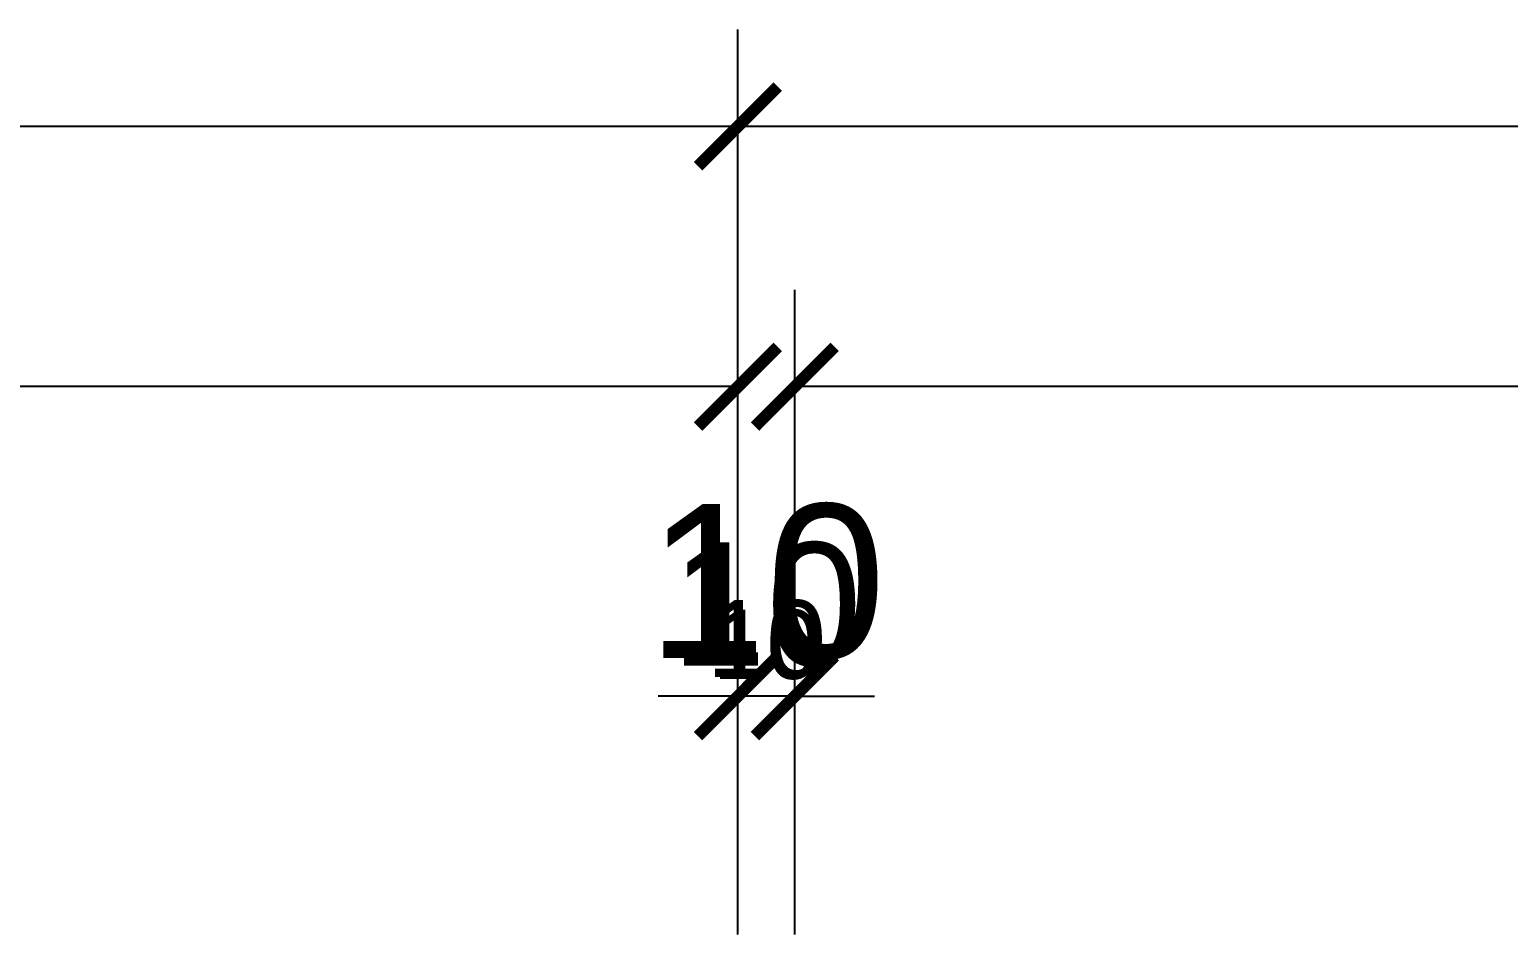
# Model space of a CAD drawing. Header units: millimetres. Extents: x -26398 to 135532, y -376633 to 43268.
# Drawn here: x 17555.2 to 17814.9, y -357679.4 to -357519 of the extents above; entities that cross this region are included whole.
import ezdxf

# ---------------------------------------------------------------- set-up
doc = ezdxf.new("R2010")
doc.units = ezdxf.units.MM
for name, color, linetype in [('DIM', 7, 'Continuous'), ('DIM @ 10', 7, 'Continuous'), ('DIM @ 4.5', 7, 'Continuous'), ('DIM @ 5', 7, 'Continuous'), ('DIM @ 8', 7, 'Continuous')]:
    doc.layers.add(name, color=color, linetype=linetype)
doc.styles.get("Standard").update_dxf_attribs({"font": 'arial.ttf'})
doc.dimstyles.new('SCALE dimmatbang', dxfattribs={"dimscale": 70, "dimtxt": 2.7, "dimasz": 1.4, "dimexe": 1.7, "dimexo": 0.7, "dimtad": 1, "dimtoh": 1, "dimdec": 1, "dimtxsty": 'Standard', "dimblk": 'ARCHTICK', "dimcen": 2.5, "dimclrd": 1, "dimclre": 256, "dimadec": 0, "dimazin": 0, "dimtfac": 1, "dimtdec": 1, "dimtmove": 0, "dimatfit": 3, "dimfxl": 1, "dimarcsym": 0})

# ---------------------------------------------------------------- blocks, each defined once
blk = doc.blocks.new('_ArchTick')
at = {"color": 0, "linetype": 'ByBlock', "const_width": 0.15}
blk.add_lwpolyline([(-0.5, -0.5), (0.5, 0.5)], dxfattribs=at)
blk = doc.blocks.new('*D8524')
at = {"layer": 'DEFPOINTS', "color": 0, "transparency": 16777216}
for p in [(17689.6, -357581.69), (17689.6, -357681), (18064.6, -357681)]:
    blk.add_point(p, dxfattribs=at)
at = {"layer": 'DIM', "lineweight": -2, "transparency": 16777216}
for p, q in [((17689.6, -357677.85), (17689.6, -357574.04)), ((18064.6, -357677.85), (18064.6, -357574.04))]:
    blk.add_line(p, q, dxfattribs=at)
at = {"layer": 'DIM', "color": 1, "lineweight": -2, "transparency": 16777216}
blk.add_line((18064.6, -357581.69), (17689.6, -357581.69), dxfattribs=at)
at = {"layer": 'DIM', "color": 1, "lineweight": -2, "transparency": 16777216, "xscale": 6.3, "yscale": 6.3, "zscale": 6.3, "rotation": 180}
blk.add_blockref('_ArchTick', (17689.6, -357581.69), dxfattribs=at)
at = {"layer": 'DIM', "color": 1, "lineweight": -2, "transparency": 16777216, "xscale": 6.3, "yscale": 6.3, "zscale": 6.3}
blk.add_blockref('_ArchTick', (18064.6, -357581.69), dxfattribs=at)
at = {"layer": 'DIM', "color": 0, "transparency": 16777216, "insert": (17877.1, -357572.67), "char_height": 12.15, "attachment_point": 5}
blk.add_mtext('375', dxfattribs=at)
blk = doc.blocks.new('*D8525')
at = {"layer": 'DEFPOINTS', "color": 0, "transparency": 16777216}
for p in [(17689.6, -357581.69), (17689.6, -357681), (18064.6, -357681)]:
    blk.add_point(p, dxfattribs=at)
at = {"layer": 'DIM', "lineweight": -2, "transparency": 16777216}
for p, q in [((17689.6, -357674), (17689.6, -357564.69)), ((18064.6, -357674), (18064.6, -357564.69))]:
    blk.add_line(p, q, dxfattribs=at)
at = {"layer": 'DIM', "color": 1, "lineweight": -2, "transparency": 16777216}
blk.add_line((18064.6, -357581.69), (17689.6, -357581.69), dxfattribs=at)
at = {"layer": 'DIM', "color": 1, "lineweight": -2, "transparency": 16777216, "xscale": 14, "yscale": 14, "zscale": 14, "rotation": 180}
blk.add_blockref('_ArchTick', (17689.6, -357581.69), dxfattribs=at)
at = {"layer": 'DIM', "color": 1, "lineweight": -2, "transparency": 16777216, "xscale": 14, "yscale": 14, "zscale": 14}
blk.add_blockref('_ArchTick', (18064.6, -357581.69), dxfattribs=at)
at = {"layer": 'DIM', "color": 0, "transparency": 16777216, "insert": (17877.1, -357561.65), "char_height": 27, "attachment_point": 5}
blk.add_mtext('375', dxfattribs=at)
blk = doc.blocks.new('*D8526')
at = {"layer": 'DEFPOINTS', "color": 0, "transparency": 16777216}
for p in [(17689.6, -357581.69), (17689.6, -357681), (18064.6, -357681)]:
    blk.add_point(p, dxfattribs=at)
at = {"layer": 'DIM', "lineweight": -2, "transparency": 16777216}
for p, q in [((17689.6, -357675.4), (17689.6, -357568.09)), ((18064.6, -357675.4), (18064.6, -357568.09))]:
    blk.add_line(p, q, dxfattribs=at)
at = {"layer": 'DIM', "color": 1, "lineweight": -2, "transparency": 16777216}
blk.add_line((18064.6, -357581.69), (17689.6, -357581.69), dxfattribs=at)
at = {"layer": 'DIM', "color": 1, "lineweight": -2, "transparency": 16777216, "xscale": 11.2, "yscale": 11.2, "zscale": 11.2, "rotation": 180}
blk.add_blockref('_ArchTick', (17689.6, -357581.69), dxfattribs=at)
at = {"layer": 'DIM', "color": 1, "lineweight": -2, "transparency": 16777216, "xscale": 11.2, "yscale": 11.2, "zscale": 11.2}
blk.add_blockref('_ArchTick', (18064.6, -357581.69), dxfattribs=at)
at = {"layer": 'DIM', "color": 0, "transparency": 16777216, "insert": (17877.1, -357565.66), "char_height": 21.6, "attachment_point": 5}
blk.add_mtext('375', dxfattribs=at)
blk = doc.blocks.new('*D8527')
at = {"layer": 'DEFPOINTS', "color": 0, "transparency": 16777216}
for p in [(17689.6, -357581.69), (17689.6, -357681), (18064.6, -357681)]:
    blk.add_point(p, dxfattribs=at)
at = {"layer": 'DIM', "lineweight": -2, "transparency": 16777216}
for p, q in [((17689.6, -357677.5), (17689.6, -357573.19)), ((18064.6, -357677.5), (18064.6, -357573.19))]:
    blk.add_line(p, q, dxfattribs=at)
at = {"layer": 'DIM', "color": 1, "lineweight": -2, "transparency": 16777216}
blk.add_line((18064.6, -357581.69), (17689.6, -357581.69), dxfattribs=at)
at = {"layer": 'DIM', "color": 1, "lineweight": -2, "transparency": 16777216, "xscale": 7, "yscale": 7, "zscale": 7, "rotation": 180}
blk.add_blockref('_ArchTick', (17689.6, -357581.69), dxfattribs=at)
at = {"layer": 'DIM', "color": 1, "lineweight": -2, "transparency": 16777216, "xscale": 7, "yscale": 7, "zscale": 7}
blk.add_blockref('_ArchTick', (18064.6, -357581.69), dxfattribs=at)
at = {"layer": 'DIM', "color": 0, "transparency": 16777216, "insert": (17877.1, -357571.67), "char_height": 13.5, "attachment_point": 5}
blk.add_mtext('375', dxfattribs=at)
blk = doc.blocks.new('*D8528')
at = {"layer": 'DEFPOINTS', "color": 0, "transparency": 16777216}
for p in [(17679.6, -357636.03), (17679.6, -357681), (17689.6, -357681)]:
    blk.add_point(p, dxfattribs=at)
at = {"layer": 'DIM', "lineweight": -2, "transparency": 16777216}
for p, q in [((17679.6, -357677.85), (17679.6, -357628.38)), ((17689.6, -357677.85), (17689.6, -357628.38))]:
    blk.add_line(p, q, dxfattribs=at)
at = {"layer": 'DIM', "color": 1, "lineweight": -2, "transparency": 16777216}
blk.add_line((17689.6, -357636.03), (17679.6, -357636.03), dxfattribs=at)
at = {"layer": 'DIM', "color": 1, "lineweight": -2, "transparency": 16777216, "xscale": 6.3, "yscale": 6.3, "zscale": 6.3, "rotation": 180}
blk.add_blockref('_ArchTick', (17679.6, -357636.03), dxfattribs=at)
at = {"layer": 'DIM', "color": 1, "lineweight": -2, "transparency": 16777216, "xscale": 6.3, "yscale": 6.3, "zscale": 6.3}
blk.add_blockref('_ArchTick', (17689.6, -357636.03), dxfattribs=at)
at = {"layer": 'DIM', "color": 0, "transparency": 16777216, "insert": (17684.6, -357627.01), "char_height": 12.15, "attachment_point": 5}
blk.add_mtext('10', dxfattribs=at)
blk = doc.blocks.new('*D8529')
at = {"layer": 'DEFPOINTS', "color": 0, "transparency": 16777216}
for p in [(17679.6, -357636.03), (17679.6, -357681), (17689.6, -357681)]:
    blk.add_point(p, dxfattribs=at)
at = {"layer": 'DIM', "lineweight": -2, "transparency": 16777216}
for p, q in [((17679.6, -357674), (17679.6, -357619.03)), ((17689.6, -357674), (17689.6, -357619.03))]:
    blk.add_line(p, q, dxfattribs=at)
at = {"layer": 'DIM', "color": 1, "lineweight": -2, "transparency": 16777216}
for p, q in [((17679.6, -357636.03), (17665.6, -357636.03)), ((17689.6, -357636.03), (17679.6, -357636.03)), ((17689.6, -357636.03), (17703.6, -357636.03))]:
    blk.add_line(p, q, dxfattribs=at)
at = {"layer": 'DIM', "color": 1, "lineweight": -2, "transparency": 16777216, "xscale": 14, "yscale": 14, "zscale": 14}
blk.add_blockref('_ArchTick', (17679.6, -357636.03), dxfattribs=at)
at = {"layer": 'DIM', "color": 1, "lineweight": -2, "transparency": 16777216, "xscale": 14, "yscale": 14, "zscale": 14, "rotation": 180}
blk.add_blockref('_ArchTick', (17689.6, -357636.03), dxfattribs=at)
at = {"layer": 'DIM', "color": 0, "transparency": 16777216, "insert": (17684.6, -357615.99), "char_height": 27, "attachment_point": 5}
blk.add_mtext('10', dxfattribs=at)
blk = doc.blocks.new('*D8530')
at = {"layer": 'DEFPOINTS', "color": 0, "transparency": 16777216}
for p in [(17679.6, -357636.03), (17679.6, -357681), (17689.6, -357681)]:
    blk.add_point(p, dxfattribs=at)
at = {"layer": 'DIM', "lineweight": -2, "transparency": 16777216}
for p, q in [((17679.6, -357675.4), (17679.6, -357622.43)), ((17689.6, -357675.4), (17689.6, -357622.43))]:
    blk.add_line(p, q, dxfattribs=at)
at = {"layer": 'DIM', "color": 1, "lineweight": -2, "transparency": 16777216}
blk.add_line((17689.6, -357636.03), (17679.6, -357636.03), dxfattribs=at)
at = {"layer": 'DIM', "color": 1, "lineweight": -2, "transparency": 16777216, "xscale": 11.2, "yscale": 11.2, "zscale": 11.2, "rotation": 180}
blk.add_blockref('_ArchTick', (17679.6, -357636.03), dxfattribs=at)
at = {"layer": 'DIM', "color": 1, "lineweight": -2, "transparency": 16777216, "xscale": 11.2, "yscale": 11.2, "zscale": 11.2}
blk.add_blockref('_ArchTick', (17689.6, -357636.03), dxfattribs=at)
at = {"layer": 'DIM', "color": 0, "transparency": 16777216, "insert": (17684.6, -357620), "char_height": 21.6, "attachment_point": 5}
blk.add_mtext('10', dxfattribs=at)
blk = doc.blocks.new('*D8531')
at = {"layer": 'DEFPOINTS', "color": 0, "transparency": 16777216}
for p in [(17679.6, -357636.03), (17679.6, -357681), (17689.6, -357681)]:
    blk.add_point(p, dxfattribs=at)
at = {"layer": 'DIM', "lineweight": -2, "transparency": 16777216}
for p, q in [((17679.6, -357677.5), (17679.6, -357627.53)), ((17689.6, -357677.5), (17689.6, -357627.53))]:
    blk.add_line(p, q, dxfattribs=at)
at = {"layer": 'DIM', "color": 1, "lineweight": -2, "transparency": 16777216}
blk.add_line((17689.6, -357636.03), (17679.6, -357636.03), dxfattribs=at)
at = {"layer": 'DIM', "color": 1, "lineweight": -2, "transparency": 16777216, "xscale": 7, "yscale": 7, "zscale": 7, "rotation": 180}
blk.add_blockref('_ArchTick', (17679.6, -357636.03), dxfattribs=at)
at = {"layer": 'DIM', "color": 1, "lineweight": -2, "transparency": 16777216, "xscale": 7, "yscale": 7, "zscale": 7}
blk.add_blockref('_ArchTick', (17689.6, -357636.03), dxfattribs=at)
at = {"layer": 'DIM', "color": 0, "transparency": 16777216, "insert": (17684.6, -357626.01), "char_height": 13.5, "attachment_point": 5}
blk.add_mtext('10', dxfattribs=at)
blk = doc.blocks.new('*D8532')
at = {"layer": 'DEFPOINTS', "color": 0, "transparency": 16777216}
for p in [(16679.6, -357581.69), (16679.6, -357681), (17679.6, -357681)]:
    blk.add_point(p, dxfattribs=at)
at = {"layer": 'DIM', "lineweight": -2, "transparency": 16777216}
for p, q in [((16679.6, -357677.85), (16679.6, -357574.04)), ((17679.6, -357677.85), (17679.6, -357574.04))]:
    blk.add_line(p, q, dxfattribs=at)
at = {"layer": 'DIM', "color": 1, "lineweight": -2, "transparency": 16777216}
blk.add_line((17679.6, -357581.69), (16679.6, -357581.69), dxfattribs=at)
at = {"layer": 'DIM', "color": 1, "lineweight": -2, "transparency": 16777216, "xscale": 6.3, "yscale": 6.3, "zscale": 6.3, "rotation": 180}
blk.add_blockref('_ArchTick', (16679.6, -357581.69), dxfattribs=at)
at = {"layer": 'DIM', "color": 1, "lineweight": -2, "transparency": 16777216, "xscale": 6.3, "yscale": 6.3, "zscale": 6.3}
blk.add_blockref('_ArchTick', (17679.6, -357581.69), dxfattribs=at)
at = {"layer": 'DIM', "color": 0, "transparency": 16777216, "insert": (17179.6, -357572.68), "char_height": 12.15, "attachment_point": 5}
blk.add_mtext('1000', dxfattribs=at)
blk = doc.blocks.new('*D8533')
at = {"layer": 'DEFPOINTS', "color": 0, "transparency": 16777216}
for p in [(16679.6, -357581.69), (16679.6, -357681), (17679.6, -357681)]:
    blk.add_point(p, dxfattribs=at)
at = {"layer": 'DIM', "lineweight": -2, "transparency": 16777216}
for p, q in [((16679.6, -357674), (16679.6, -357564.69)), ((17679.6, -357674), (17679.6, -357564.69))]:
    blk.add_line(p, q, dxfattribs=at)
at = {"layer": 'DIM', "color": 1, "lineweight": -2, "transparency": 16777216}
blk.add_line((17679.6, -357581.69), (16679.6, -357581.69), dxfattribs=at)
at = {"layer": 'DIM', "color": 1, "lineweight": -2, "transparency": 16777216, "xscale": 14, "yscale": 14, "zscale": 14, "rotation": 180}
blk.add_blockref('_ArchTick', (16679.6, -357581.69), dxfattribs=at)
at = {"layer": 'DIM', "color": 1, "lineweight": -2, "transparency": 16777216, "xscale": 14, "yscale": 14, "zscale": 14}
blk.add_blockref('_ArchTick', (17679.6, -357581.69), dxfattribs=at)
at = {"layer": 'DIM', "color": 0, "transparency": 16777216, "insert": (17179.6, -357561.66), "char_height": 27, "attachment_point": 5}
blk.add_mtext('1000', dxfattribs=at)
blk = doc.blocks.new('*D8534')
at = {"layer": 'DEFPOINTS', "color": 0, "transparency": 16777216}
for p in [(16679.6, -357581.69), (16679.6, -357681), (17679.6, -357681)]:
    blk.add_point(p, dxfattribs=at)
at = {"layer": 'DIM', "lineweight": -2, "transparency": 16777216}
for p, q in [((16679.6, -357675.4), (16679.6, -357568.09)), ((17679.6, -357675.4), (17679.6, -357568.09))]:
    blk.add_line(p, q, dxfattribs=at)
at = {"layer": 'DIM', "color": 1, "lineweight": -2, "transparency": 16777216}
blk.add_line((17679.6, -357581.69), (16679.6, -357581.69), dxfattribs=at)
at = {"layer": 'DIM', "color": 1, "lineweight": -2, "transparency": 16777216, "xscale": 11.2, "yscale": 11.2, "zscale": 11.2, "rotation": 180}
blk.add_blockref('_ArchTick', (16679.6, -357581.69), dxfattribs=at)
at = {"layer": 'DIM', "color": 1, "lineweight": -2, "transparency": 16777216, "xscale": 11.2, "yscale": 11.2, "zscale": 11.2}
blk.add_blockref('_ArchTick', (17679.6, -357581.69), dxfattribs=at)
at = {"layer": 'DIM', "color": 0, "transparency": 16777216, "insert": (17179.6, -357565.66), "char_height": 21.6, "attachment_point": 5}
blk.add_mtext('1000', dxfattribs=at)
blk = doc.blocks.new('*D8535')
at = {"layer": 'DEFPOINTS', "color": 0, "transparency": 16777216}
for p in [(16679.6, -357581.69), (16679.6, -357681), (17679.6, -357681)]:
    blk.add_point(p, dxfattribs=at)
at = {"layer": 'DIM', "lineweight": -2, "transparency": 16777216}
for p, q in [((16679.6, -357677.5), (16679.6, -357573.19)), ((17679.6, -357677.5), (17679.6, -357573.19))]:
    blk.add_line(p, q, dxfattribs=at)
at = {"layer": 'DIM', "color": 1, "lineweight": -2, "transparency": 16777216}
blk.add_line((17679.6, -357581.69), (16679.6, -357581.69), dxfattribs=at)
at = {"layer": 'DIM', "color": 1, "lineweight": -2, "transparency": 16777216, "xscale": 7, "yscale": 7, "zscale": 7, "rotation": 180}
blk.add_blockref('_ArchTick', (16679.6, -357581.69), dxfattribs=at)
at = {"layer": 'DIM', "color": 1, "lineweight": -2, "transparency": 16777216, "xscale": 7, "yscale": 7, "zscale": 7}
blk.add_blockref('_ArchTick', (17679.6, -357581.69), dxfattribs=at)
at = {"layer": 'DIM', "color": 0, "transparency": 16777216, "insert": (17179.6, -357571.67), "char_height": 13.5, "attachment_point": 5}
blk.add_mtext('1000', dxfattribs=at)
blk = doc.blocks.new('*D8752')
at = {"layer": 'DEFPOINTS', "color": 0, "transparency": 16777216}
for p in [(17679.6, -357536), (17679.6, -357681), (18679.6, -357681)]:
    blk.add_point(p, dxfattribs=at)
at = {"layer": 'DIM', "lineweight": -2, "transparency": 16777216}
for p, q in [((17679.6, -357677.85), (17679.6, -357528.35)), ((18679.6, -357677.85), (18679.6, -357528.35))]:
    blk.add_line(p, q, dxfattribs=at)
at = {"layer": 'DIM', "color": 1, "lineweight": -2, "transparency": 16777216}
blk.add_line((18679.6, -357536), (17679.6, -357536), dxfattribs=at)
at = {"layer": 'DIM', "color": 1, "lineweight": -2, "transparency": 16777216, "xscale": 6.3, "yscale": 6.3, "zscale": 6.3, "rotation": 180}
blk.add_blockref('_ArchTick', (17679.6, -357536), dxfattribs=at)
at = {"layer": 'DIM', "color": 1, "lineweight": -2, "transparency": 16777216, "xscale": 6.3, "yscale": 6.3, "zscale": 6.3}
blk.add_blockref('_ArchTick', (18679.6, -357536), dxfattribs=at)
at = {"layer": 'DIM', "color": 0, "transparency": 16777216, "insert": (18179.6, -357526.99), "char_height": 12.15, "attachment_point": 5}
blk.add_mtext('1000', dxfattribs=at)
blk = doc.blocks.new('*D8753')
at = {"layer": 'DEFPOINTS', "color": 0, "transparency": 16777216}
for p in [(17679.6, -357536), (17679.6, -357681), (18679.6, -357681)]:
    blk.add_point(p, dxfattribs=at)
at = {"layer": 'DIM', "lineweight": -2, "transparency": 16777216}
for p, q in [((17679.6, -357674), (17679.6, -357519)), ((18679.6, -357674), (18679.6, -357519))]:
    blk.add_line(p, q, dxfattribs=at)
at = {"layer": 'DIM', "color": 1, "lineweight": -2, "transparency": 16777216}
blk.add_line((18679.6, -357536), (17679.6, -357536), dxfattribs=at)
at = {"layer": 'DIM', "color": 1, "lineweight": -2, "transparency": 16777216, "xscale": 14, "yscale": 14, "zscale": 14, "rotation": 180}
blk.add_blockref('_ArchTick', (17679.6, -357536), dxfattribs=at)
at = {"layer": 'DIM', "color": 1, "lineweight": -2, "transparency": 16777216, "xscale": 14, "yscale": 14, "zscale": 14}
blk.add_blockref('_ArchTick', (18679.6, -357536), dxfattribs=at)
at = {"layer": 'DIM', "color": 0, "transparency": 16777216, "insert": (18179.6, -357515.97), "char_height": 27, "attachment_point": 5}
blk.add_mtext('1000', dxfattribs=at)
blk = doc.blocks.new('*D8754')
at = {"layer": 'DEFPOINTS', "color": 0, "transparency": 16777216}
for p in [(17679.6, -357536), (17679.6, -357681), (18679.6, -357681)]:
    blk.add_point(p, dxfattribs=at)
at = {"layer": 'DIM', "lineweight": -2, "transparency": 16777216}
for p, q in [((17679.6, -357675.4), (17679.6, -357522.4)), ((18679.6, -357675.4), (18679.6, -357522.4))]:
    blk.add_line(p, q, dxfattribs=at)
at = {"layer": 'DIM', "color": 1, "lineweight": -2, "transparency": 16777216}
blk.add_line((18679.6, -357536), (17679.6, -357536), dxfattribs=at)
at = {"layer": 'DIM', "color": 1, "lineweight": -2, "transparency": 16777216, "xscale": 11.2, "yscale": 11.2, "zscale": 11.2, "rotation": 180}
blk.add_blockref('_ArchTick', (17679.6, -357536), dxfattribs=at)
at = {"layer": 'DIM', "color": 1, "lineweight": -2, "transparency": 16777216, "xscale": 11.2, "yscale": 11.2, "zscale": 11.2}
blk.add_blockref('_ArchTick', (18679.6, -357536), dxfattribs=at)
at = {"layer": 'DIM', "color": 0, "transparency": 16777216, "insert": (18179.6, -357519.98), "char_height": 21.6, "attachment_point": 5}
blk.add_mtext('1000', dxfattribs=at)
blk = doc.blocks.new('*D8755')
at = {"layer": 'DEFPOINTS', "color": 0, "transparency": 16777216}
for p in [(17679.6, -357536), (17679.6, -357681), (18679.6, -357681)]:
    blk.add_point(p, dxfattribs=at)
at = {"layer": 'DIM', "lineweight": -2, "transparency": 16777216}
for p, q in [((17679.6, -357677.5), (17679.6, -357527.5)), ((18679.6, -357677.5), (18679.6, -357527.5))]:
    blk.add_line(p, q, dxfattribs=at)
at = {"layer": 'DIM', "color": 1, "lineweight": -2, "transparency": 16777216}
blk.add_line((18679.6, -357536), (17679.6, -357536), dxfattribs=at)
at = {"layer": 'DIM', "color": 1, "lineweight": -2, "transparency": 16777216, "xscale": 7, "yscale": 7, "zscale": 7, "rotation": 180}
blk.add_blockref('_ArchTick', (17679.6, -357536), dxfattribs=at)
at = {"layer": 'DIM', "color": 1, "lineweight": -2, "transparency": 16777216, "xscale": 7, "yscale": 7, "zscale": 7}
blk.add_blockref('_ArchTick', (18679.6, -357536), dxfattribs=at)
at = {"layer": 'DIM', "color": 0, "transparency": 16777216, "insert": (18179.6, -357525.99), "char_height": 13.5, "attachment_point": 5}
blk.add_mtext('1000', dxfattribs=at)
blk = doc.blocks.new('*D8756')
at = {"layer": 'DEFPOINTS', "color": 0, "transparency": 16777216}
for p in [(16679.6, -357536), (16679.6, -357681), (17679.6, -357681)]:
    blk.add_point(p, dxfattribs=at)
at = {"layer": 'DIM', "lineweight": -2, "transparency": 16777216}
for p, q in [((16679.6, -357677.85), (16679.6, -357528.35)), ((17679.6, -357677.85), (17679.6, -357528.35))]:
    blk.add_line(p, q, dxfattribs=at)
at = {"layer": 'DIM', "color": 1, "lineweight": -2, "transparency": 16777216}
blk.add_line((17679.6, -357536), (16679.6, -357536), dxfattribs=at)
at = {"layer": 'DIM', "color": 1, "lineweight": -2, "transparency": 16777216, "xscale": 6.3, "yscale": 6.3, "zscale": 6.3, "rotation": 180}
blk.add_blockref('_ArchTick', (16679.6, -357536), dxfattribs=at)
at = {"layer": 'DIM', "color": 1, "lineweight": -2, "transparency": 16777216, "xscale": 6.3, "yscale": 6.3, "zscale": 6.3}
blk.add_blockref('_ArchTick', (17679.6, -357536), dxfattribs=at)
at = {"layer": 'DIM', "color": 0, "transparency": 16777216, "insert": (17179.6, -357526.99), "char_height": 12.15, "attachment_point": 5}
blk.add_mtext('1000', dxfattribs=at)
blk = doc.blocks.new('*D8757')
at = {"layer": 'DEFPOINTS', "color": 0, "transparency": 16777216}
for p in [(16679.6, -357536), (16679.6, -357681), (17679.6, -357681)]:
    blk.add_point(p, dxfattribs=at)
at = {"layer": 'DIM', "lineweight": -2, "transparency": 16777216}
for p, q in [((16679.6, -357674), (16679.6, -357519)), ((17679.6, -357674), (17679.6, -357519))]:
    blk.add_line(p, q, dxfattribs=at)
at = {"layer": 'DIM', "color": 1, "lineweight": -2, "transparency": 16777216}
blk.add_line((17679.6, -357536), (16679.6, -357536), dxfattribs=at)
at = {"layer": 'DIM', "color": 1, "lineweight": -2, "transparency": 16777216, "xscale": 14, "yscale": 14, "zscale": 14, "rotation": 180}
blk.add_blockref('_ArchTick', (16679.6, -357536), dxfattribs=at)
at = {"layer": 'DIM', "color": 1, "lineweight": -2, "transparency": 16777216, "xscale": 14, "yscale": 14, "zscale": 14}
blk.add_blockref('_ArchTick', (17679.6, -357536), dxfattribs=at)
at = {"layer": 'DIM', "color": 0, "transparency": 16777216, "insert": (17179.6, -357515.97), "char_height": 27, "attachment_point": 5}
blk.add_mtext('1000', dxfattribs=at)
blk = doc.blocks.new('*D8758')
at = {"layer": 'DEFPOINTS', "color": 0, "transparency": 16777216}
for p in [(16679.6, -357536), (16679.6, -357681), (17679.6, -357681)]:
    blk.add_point(p, dxfattribs=at)
at = {"layer": 'DIM', "lineweight": -2, "transparency": 16777216}
for p, q in [((16679.6, -357675.4), (16679.6, -357522.4)), ((17679.6, -357675.4), (17679.6, -357522.4))]:
    blk.add_line(p, q, dxfattribs=at)
at = {"layer": 'DIM', "color": 1, "lineweight": -2, "transparency": 16777216}
blk.add_line((17679.6, -357536), (16679.6, -357536), dxfattribs=at)
at = {"layer": 'DIM', "color": 1, "lineweight": -2, "transparency": 16777216, "xscale": 11.2, "yscale": 11.2, "zscale": 11.2, "rotation": 180}
blk.add_blockref('_ArchTick', (16679.6, -357536), dxfattribs=at)
at = {"layer": 'DIM', "color": 1, "lineweight": -2, "transparency": 16777216, "xscale": 11.2, "yscale": 11.2, "zscale": 11.2}
blk.add_blockref('_ArchTick', (17679.6, -357536), dxfattribs=at)
at = {"layer": 'DIM', "color": 0, "transparency": 16777216, "insert": (17179.6, -357519.98), "char_height": 21.6, "attachment_point": 5}
blk.add_mtext('1000', dxfattribs=at)
blk = doc.blocks.new('*D8759')
at = {"layer": 'DEFPOINTS', "color": 0, "transparency": 16777216}
for p in [(16679.6, -357536), (16679.6, -357681), (17679.6, -357681)]:
    blk.add_point(p, dxfattribs=at)
at = {"layer": 'DIM', "lineweight": -2, "transparency": 16777216}
for p, q in [((16679.6, -357677.5), (16679.6, -357527.5)), ((17679.6, -357677.5), (17679.6, -357527.5))]:
    blk.add_line(p, q, dxfattribs=at)
at = {"layer": 'DIM', "color": 1, "lineweight": -2, "transparency": 16777216}
blk.add_line((17679.6, -357536), (16679.6, -357536), dxfattribs=at)
at = {"layer": 'DIM', "color": 1, "lineweight": -2, "transparency": 16777216, "xscale": 7, "yscale": 7, "zscale": 7, "rotation": 180}
blk.add_blockref('_ArchTick', (16679.6, -357536), dxfattribs=at)
at = {"layer": 'DIM', "color": 1, "lineweight": -2, "transparency": 16777216, "xscale": 7, "yscale": 7, "zscale": 7}
blk.add_blockref('_ArchTick', (17679.6, -357536), dxfattribs=at)
at = {"layer": 'DIM', "color": 0, "transparency": 16777216, "insert": (17179.6, -357525.99), "char_height": 13.5, "attachment_point": 5}
blk.add_mtext('1000', dxfattribs=at)
blk = doc.blocks.new('*U9382')
at = {"layer": 'DIM @ 10'}
dim = blk.add_linear_dim(base=(17689.6, -357581.69), p1=(18064.6, -357681), p2=(17689.6, -357681), angle=180, dimstyle='SCALE dimmatbang', override={"dimscale": 10, "dimtix": 0, "dimtofl": 1, "dimtmove": 0, "dimatfit": 3}, dxfattribs=at)
dim.commit()
dim.dimension.update_dxf_attribs({"geometry": '*D8525', "text_midpoint": (17877.1, -357561.65)})
at = {"layer": 'DIM @ 4.5'}
dim = blk.add_linear_dim(base=(17689.6, -357581.69), p1=(18064.6, -357681), p2=(17689.6, -357681), angle=180, dimstyle='SCALE dimmatbang', override={"dimscale": 4.5, "dimtix": 0, "dimtofl": 1, "dimtmove": 0, "dimatfit": 3}, dxfattribs=at)
dim.commit()
dim.dimension.update_dxf_attribs({"geometry": '*D8524', "text_midpoint": (17877.1, -357572.67)})
at = {"layer": 'DIM @ 5'}
dim = blk.add_linear_dim(base=(17689.6, -357581.69), p1=(18064.6, -357681), p2=(17689.6, -357681), angle=180, dimstyle='SCALE dimmatbang', override={"dimscale": 5, "dimtix": 0, "dimtofl": 1, "dimtmove": 0, "dimatfit": 3}, dxfattribs=at)
dim.commit()
dim.dimension.update_dxf_attribs({"geometry": '*D8527', "text_midpoint": (17877.1, -357571.67)})
at = {"layer": 'DIM @ 8'}
dim = blk.add_linear_dim(base=(17689.6, -357581.69), p1=(18064.6, -357681), p2=(17689.6, -357681), angle=180, dimstyle='SCALE dimmatbang', override={"dimscale": 8, "dimtix": 0, "dimtofl": 1, "dimtmove": 0, "dimatfit": 3}, dxfattribs=at)
dim.commit()
dim.dimension.update_dxf_attribs({"geometry": '*D8526', "text_midpoint": (17877.1, -357565.66)})
blk = doc.blocks.new('*U9383')
at = {"layer": 'DIM @ 10'}
dim = blk.add_linear_dim(base=(17679.6, -357636.03), p1=(17689.6, -357681), p2=(17679.6, -357681), angle=180, dimstyle='SCALE dimmatbang', override={"dimscale": 10, "dimtix": 0, "dimtofl": 1, "dimtmove": 0, "dimatfit": 3}, dxfattribs=at)
dim.commit()
dim.dimension.update_dxf_attribs({"geometry": '*D8529', "text_midpoint": (17684.6, -357636.03), "dimtype": 128})
at = {"layer": 'DIM @ 4.5'}
dim = blk.add_linear_dim(base=(17679.6, -357636.03), p1=(17689.6, -357681), p2=(17679.6, -357681), angle=180, dimstyle='SCALE dimmatbang', override={"dimscale": 4.5, "dimtix": 0, "dimtofl": 1, "dimtmove": 0, "dimatfit": 3}, dxfattribs=at)
dim.commit()
dim.dimension.update_dxf_attribs({"geometry": '*D8528', "text_midpoint": (17684.6, -357636.03), "dimtype": 128})
at = {"layer": 'DIM @ 5'}
dim = blk.add_linear_dim(base=(17679.6, -357636.03), p1=(17689.6, -357681), p2=(17679.6, -357681), angle=180, dimstyle='SCALE dimmatbang', override={"dimscale": 5, "dimtix": 0, "dimtofl": 1, "dimtmove": 0, "dimatfit": 3}, dxfattribs=at)
dim.commit()
dim.dimension.update_dxf_attribs({"geometry": '*D8531', "text_midpoint": (17684.6, -357636.03), "dimtype": 128})
at = {"layer": 'DIM @ 8'}
dim = blk.add_linear_dim(base=(17679.6, -357636.03), p1=(17689.6, -357681), p2=(17679.6, -357681), angle=180, dimstyle='SCALE dimmatbang', override={"dimscale": 8, "dimtix": 0, "dimtofl": 1, "dimtmove": 0, "dimatfit": 3}, dxfattribs=at)
dim.commit()
dim.dimension.update_dxf_attribs({"geometry": '*D8530', "text_midpoint": (17684.6, -357636.03), "dimtype": 128})
blk = doc.blocks.new('*U9384')
at = {"layer": 'DIM @ 10'}
dim = blk.add_linear_dim(base=(16679.6, -357581.69), p1=(17679.6, -357681), p2=(16679.6, -357681), angle=180, dimstyle='SCALE dimmatbang', override={"dimscale": 10, "dimtix": 0, "dimtofl": 1, "dimtmove": 0, "dimatfit": 3}, dxfattribs=at)
dim.commit()
dim.dimension.update_dxf_attribs({"geometry": '*D8533', "text_midpoint": (17179.6, -357561.66)})
at = {"layer": 'DIM @ 4.5'}
dim = blk.add_linear_dim(base=(16679.6, -357581.69), p1=(17679.6, -357681), p2=(16679.6, -357681), angle=180, dimstyle='SCALE dimmatbang', override={"dimscale": 4.5, "dimtix": 0, "dimtofl": 1, "dimtmove": 0, "dimatfit": 3}, dxfattribs=at)
dim.commit()
dim.dimension.update_dxf_attribs({"geometry": '*D8532', "text_midpoint": (17179.6, -357572.68)})
at = {"layer": 'DIM @ 5'}
dim = blk.add_linear_dim(base=(16679.6, -357581.69), p1=(17679.6, -357681), p2=(16679.6, -357681), angle=180, dimstyle='SCALE dimmatbang', override={"dimscale": 5, "dimtix": 0, "dimtofl": 1, "dimtmove": 0, "dimatfit": 3}, dxfattribs=at)
dim.commit()
dim.dimension.update_dxf_attribs({"geometry": '*D8535', "text_midpoint": (17179.6, -357571.67)})
at = {"layer": 'DIM @ 8'}
dim = blk.add_linear_dim(base=(16679.6, -357581.69), p1=(17679.6, -357681), p2=(16679.6, -357681), angle=180, dimstyle='SCALE dimmatbang', override={"dimscale": 8, "dimtix": 0, "dimtofl": 1, "dimtmove": 0, "dimatfit": 3}, dxfattribs=at)
dim.commit()
dim.dimension.update_dxf_attribs({"geometry": '*D8534', "text_midpoint": (17179.6, -357565.66)})
blk = doc.blocks.new('*U9432')
at = {"layer": 'DIM @ 10'}
dim = blk.add_linear_dim(base=(17679.6, -357536), p1=(18679.6, -357681), p2=(17679.6, -357681), angle=180, dimstyle='SCALE dimmatbang', override={"dimscale": 10, "dimtix": 0, "dimtofl": 1, "dimtmove": 0, "dimatfit": 3}, dxfattribs=at)
dim.commit()
dim.dimension.update_dxf_attribs({"geometry": '*D8753', "text_midpoint": (18179.6, -357515.97)})
at = {"layer": 'DIM @ 4.5'}
dim = blk.add_linear_dim(base=(17679.6, -357536), p1=(18679.6, -357681), p2=(17679.6, -357681), angle=180, dimstyle='SCALE dimmatbang', override={"dimscale": 4.5, "dimtix": 0, "dimtofl": 1, "dimtmove": 0, "dimatfit": 3}, dxfattribs=at)
dim.commit()
dim.dimension.update_dxf_attribs({"geometry": '*D8752', "text_midpoint": (18179.6, -357526.99)})
at = {"layer": 'DIM @ 5'}
dim = blk.add_linear_dim(base=(17679.6, -357536), p1=(18679.6, -357681), p2=(17679.6, -357681), angle=180, dimstyle='SCALE dimmatbang', override={"dimscale": 5, "dimtix": 0, "dimtofl": 1, "dimtmove": 0, "dimatfit": 3}, dxfattribs=at)
dim.commit()
dim.dimension.update_dxf_attribs({"geometry": '*D8755', "text_midpoint": (18179.6, -357525.99)})
at = {"layer": 'DIM @ 8'}
dim = blk.add_linear_dim(base=(17679.6, -357536), p1=(18679.6, -357681), p2=(17679.6, -357681), angle=180, dimstyle='SCALE dimmatbang', override={"dimscale": 8, "dimtix": 0, "dimtofl": 1, "dimtmove": 0, "dimatfit": 3}, dxfattribs=at)
dim.commit()
dim.dimension.update_dxf_attribs({"geometry": '*D8754', "text_midpoint": (18179.6, -357519.98)})
blk = doc.blocks.new('*U9433')
at = {"layer": 'DIM @ 10'}
dim = blk.add_linear_dim(base=(16679.6, -357536), p1=(17679.6, -357681), p2=(16679.6, -357681), angle=180, dimstyle='SCALE dimmatbang', override={"dimscale": 10, "dimtix": 0, "dimtofl": 1, "dimtmove": 0, "dimatfit": 3}, dxfattribs=at)
dim.commit()
dim.dimension.update_dxf_attribs({"geometry": '*D8757', "text_midpoint": (17179.6, -357515.97)})
at = {"layer": 'DIM @ 4.5'}
dim = blk.add_linear_dim(base=(16679.6, -357536), p1=(17679.6, -357681), p2=(16679.6, -357681), angle=180, dimstyle='SCALE dimmatbang', override={"dimscale": 4.5, "dimtix": 0, "dimtofl": 1, "dimtmove": 0, "dimatfit": 3}, dxfattribs=at)
dim.commit()
dim.dimension.update_dxf_attribs({"geometry": '*D8756', "text_midpoint": (17179.6, -357526.99)})
at = {"layer": 'DIM @ 5'}
dim = blk.add_linear_dim(base=(16679.6, -357536), p1=(17679.6, -357681), p2=(16679.6, -357681), angle=180, dimstyle='SCALE dimmatbang', override={"dimscale": 5, "dimtix": 0, "dimtofl": 1, "dimtmove": 0, "dimatfit": 3}, dxfattribs=at)
dim.commit()
dim.dimension.update_dxf_attribs({"geometry": '*D8759', "text_midpoint": (17179.6, -357525.99)})
at = {"layer": 'DIM @ 8'}
dim = blk.add_linear_dim(base=(16679.6, -357536), p1=(17679.6, -357681), p2=(16679.6, -357681), angle=180, dimstyle='SCALE dimmatbang', override={"dimscale": 8, "dimtix": 0, "dimtofl": 1, "dimtmove": 0, "dimatfit": 3}, dxfattribs=at)
dim.commit()
dim.dimension.update_dxf_attribs({"geometry": '*D8758', "text_midpoint": (17179.6, -357519.98)})

msp = doc.modelspace()

# ---------------------------------------------------------------- block references
at = {"layer": 'DIM'}
for name in ['*U9433', '*U9432', '*U9384', '*U9382', '*U9383']:
    msp.add_blockref(name, (0, 0), dxfattribs=at)

doc.saveas('drawing.dxf')
